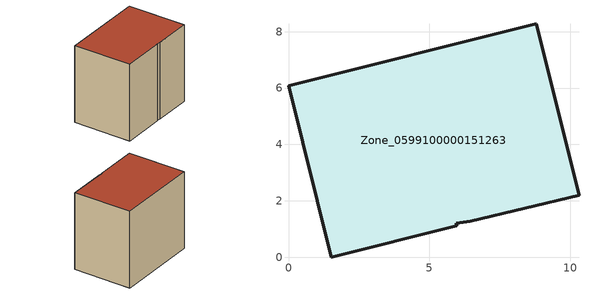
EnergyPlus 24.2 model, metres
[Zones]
Zone_0599100000151263
 floor ground (C_G): 1.52,0 0,6.08 8.79,8.28 10.31,2.19 6.45,1.28 5.95,1.2 5.97,1.11 z0
 wall outside (C_F): 0,6.08 1.52,0 5.97,1.11 5.95,1.2 6.45,1.28 10.31,2.19 8.79,8.28 0,6.08 z0:8.28
 roof outside (C_R): 5.95,1.2 6.45,1.28 10.31,2.19 8.79,8.28 0,6.08 1.52,0 5.97,1.11 z8.28
[BUILDING]
Pand.0599100000151263: North Axis=0; Terrain=City; Loads Convergence Tolerance Value=0.04; Temperature Convergence Tolerance Value=0.4; Solar Distribution=FullExterior; Maximum Number of Warmup Days=25; Minimum Number of Warmup Days=1
[Site:Location]
Rotterdam.The.Hague.AP_ZH_NLD Design_Conditions: Latitude=51.96; Longitude=4.45; Time Zone=1; Elevation=-4.5
[SITE:GROUNDTEMPERATURE:BUILDINGSURFACE]
18, 18, 18, 18, 18, 18, 18, 18, 18, 18, 18, 18
[MATERIAL] Thermal Absorptance=0.9; Solar Absorptance=0.7; Visible Absorptance=0.7
Name | Roughness | Thickness | Conductivity | Density | Specific Heat
G.TC.1965-1974 | MediumSmooth | 0.15 | 0.882353 | 540 | 1210
F.TC.1965-1974 | Rough | 0.3 | 0.697674 | 1920 | 840
R.TC.1965-1974 | MediumRough | 0.2 | 0.232558 | 1500 | 1000
[CONSTRUCTION]
C_G: G.TC.1965-1974
C_F: F.TC.1965-1974
C_R: R.TC.1965-1974
[ZONE]
Zone_0599100000151263: Type=1; Multiplier=1; Ceiling Height=Autocalculate; Volume=Autocalculate; Floor Area=autocalculate; Part of Total Floor Area=Yes
[ZONEINFILTRATION:DESIGNFLOWRATE]
Infil_Zone_0599100000151263: Zone or ZoneList or Space or SpaceList=Zone_0599100000151263; Schedule=AlwaysOn; Design Flow Rate Calculation Method=Flow/Area; Flow Rate per Floor Area=0.003; Constant Term Coefficient=1; Temperature Term Coefficient=0; Velocity Term Coefficient=0; Velocity Squared Term Coefficient=0
[HVACTEMPLATE:ZONE:IDEALLOADSAIRSYSTEM]
Zone_0599100000151263: Maximum Heating Supply Air Temperature=50; Minimum Cooling Supply Air Temperature=13; Maximum Heating Supply Air Humidity Ratio=0.0156; Minimum Cooling Supply Air Humidity Ratio=0.0077; Heating Limit=NoLimit; Cooling Limit=NoLimit; Dehumidification Control Type=ConstantSensibleHeatRatio; Cooling Sensible Heat Ratio=0.7; Dehumidification Setpoint=60; Humidification Control Type=None; Humidification Setpoint=30; Outdoor Air Method=None; Outdoor Air Flow Rate per Person=0.00944; Outdoor Air Flow Rate per Zone Floor Area=0; Outdoor Air Flow Rate per Zone=0; Demand Controlled Ventilation Type=None; Outdoor Air Economizer Type=NoEconomizer; Heat Recovery Type=None; Sensible Heat Recovery Effectiveness=0.7; Latent Heat Recovery Effectiveness=0.65
[ZONECONTROL:THERMOSTAT]
ThermostatControl_Zone_0599100000151263: Zone or ZoneList=Zone_0599100000151263; Control Type Schedule=DualSetpointControlType; Control 1=Thermostat_Zone_0599100000151263; Temperature Difference Between Cutout And Setpoint=0
[THERMOSTATSETPOINT:DUALSETPOINT]
Thermostat_Zone_0599100000151263: Heating Setpoint Temperature Schedule=HeatingSetpoint_Zone_0599100000151263; Cooling Setpoint Temperature Schedule=CoolingSetpoint_Zone_0599100000151263
[SCHEDULE:COMPACT]
HeatingSetpoint_Zone_0599100000151263: Through: 12/31, For: AllDays, Until: 24:00, 21
CoolingSetpoint_Zone_0599100000151263: Through: 12/31, For: AllDays, Until: 24:00, 24
DualSetpointControlType: Through: 12/31, For: AllDays, Until: 24:00, 4
AlwaysOn: Through: 12/31, For: AllDays, Until: 24:00, 1
